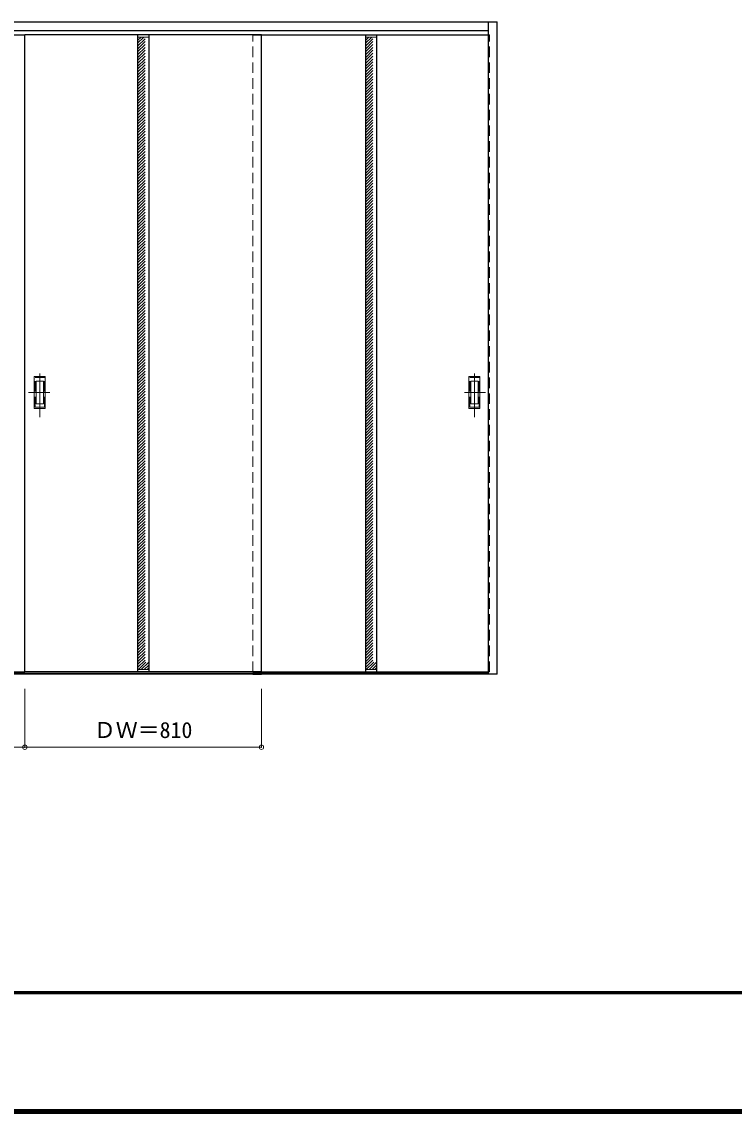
# Model space of a CAD drawing. Units: millimetres, scale not verified. Extents: x -6000 to 5700, y -4307 to 4175.
# Drawn here: x -2705 to -267, y -4205 to -466 of the extents above; entities that cross this region are included whole.
import ezdxf
from ezdxf.enums import TextEntityAlignment as Align

# ---------------------------------------------------------------- set-up
doc = ezdxf.new("R2010")
doc.units = ezdxf.units.MM
doc.header["$LTSCALE"] = 30
doc.header["$PDMODE"] = 32
doc.header["$PDSIZE"] = 15
doc.linetypes.add('CHAIN1', pattern=[8, 5, -1, 1, -1])
doc.linetypes.add('DASHED1', pattern=[1.8, 1.2, -0.6])
for name, color, linetype, lineweight in [('0-2_扉', 4, 'DASHED1', 9), ('0-3_仕上げ', 7, 'Continuous', 18), ('0-4_枠', 3, 'Continuous', 25), ('0-6_引手', 7, 'Continuous', 18), ('0-B_寸法', 7, 'Continuous', 9), ('0-C_ハッチ', 4, 'DASHED1', 9), ('F-1_枠', 6, 'Continuous', 40)]:
    doc.layers.add(name, color=color, linetype=linetype, lineweight=lineweight)
doc.styles.add('ＭＳ ゴシック', font='')
doc.styles.get('ＭＳ ゴシック').set_extended_font_data('MS Gothic')

msp = doc.modelspace()

# ---------------------------------------------------------------- linework, layer by layer
at = {"layer": '0-2_扉', "color": 3, "linetype": 'Continuous', "lineweight": 25}
for p, q in [((-3505, -510.25), (-2695, -510.25)), ((-1885, -510.25), (-2695, -510.25)), ((-2695, -2693.25), (-2695, -510.25)), ((-1915, -510.25), (-1108, -510.25)), ((-1885, -2693.25), (-1885, -510.25)), ((-3505, -2693.25), (-2695, -2693.25)), ((-1885, -2693.25), (-2695, -2693.25)), ((-1915, -2693.25), (-1108, -2693.25))]:
    msp.add_line(p, q, dxfattribs=at)
at = {"layer": '0-2_扉'}
for p, q in [((-1915, -2693.25), (-1915, -510.25)), ((-1108, -510.25), (-1105, -510.25)), ((-1105, -2693.25), (-1105, -510.25)), ((-1108, -2693.25), (-1105, -2693.25))]:
    msp.add_line(p, q, dxfattribs=at)
at = {"layer": '0-3_仕上げ', "color": 3, "lineweight": 25}
for p, q in [((-2309, -510.25), (-2309, -2693.25)), ((-2271, -510.25), (-2271, -2693.25)), ((-1529, -510.25), (-1529, -2693.25)), ((-1491, -510.25), (-1491, -2693.25))]:
    msp.add_line(p, q, dxfattribs=at)
at = {"layer": '0-3_仕上げ'}
for p, q in [((-2309, -518.25), (-2271, -518.25)), ((-1529, -518.25), (-1491, -518.25)), ((-2309, -2685.25), (-2271, -2685.25)), ((-1529, -2685.25), (-1491, -2685.25))]:
    msp.add_line(p, q, dxfattribs=at)
at = {"layer": '0-4_枠'}
for p, q in [((-4312, -466.25), (-1078, -466.25)), ((-1108, -2701.25), (-1108, -466.25)), ((-1078, -2701.25), (-1078, -466.25)), ((-4282, -496.25), (-1108, -496.25)), ((-1108, -2698.25), (-4282, -2698.25)), ((-1108, -2701.25), (-4282, -2701.25)), ((-1915, -2701.25), (-1885, -2701.25)), ((-1078, -2701.25), (-1108, -2701.25))]:
    msp.add_line(p, q, dxfattribs=at)
at = {"layer": '0-6_引手'}
for p, q in [((-2663, -1680.75), (-2625, -1680.75)), ((-2663, -1790.75), (-2663, -1680.75)), ((-2625, -1790.75), (-2625, -1680.75)), ((-1137, -1680.75), (-1175, -1680.75)), ((-1175, -1790.75), (-1175, -1680.75)), ((-1137, -1790.75), (-1137, -1680.75)), ((-2656.5, -1696.75), (-2631.5, -1696.75)), ((-2656.5, -1774.75), (-2656.5, -1696.75)), ((-2631.5, -1774.75), (-2631.5, -1696.75)), ((-1143.5, -1696.75), (-1168.5, -1696.75)), ((-1168.5, -1774.75), (-1168.5, -1696.75)), ((-1143.5, -1774.75), (-1143.5, -1696.75)), ((-2663, -1790.75), (-2625, -1790.75)), ((-2656.5, -1774.75), (-2631.5, -1774.75)), ((-1137, -1790.75), (-1175, -1790.75)), ((-1143.5, -1774.75), (-1168.5, -1774.75))]:
    msp.add_line(p, q, dxfattribs=at)
at = {"layer": '0-6_引手', "linetype": 'CHAIN1'}
for p, q in [((-2644, -1820.98), (-2644, -1650.13)), ((-1156, -1820.98), (-1156, -1650.13)), ((-2682.07, -1735.75), (-2609.56, -1735.75)), ((-1117.93, -1735.75), (-1190.44, -1735.75))]:
    msp.add_line(p, q, dxfattribs=at)
at = {"layer": '0-6_引手', "linetype": 'DASHED1'}
for p, q in [((-2628, -1786.75), (-2628, -1684.75)), ((-1172, -1786.75), (-1172, -1684.75)), ((-2660, -1786.75), (-2628, -1786.75)), ((-1140, -1786.75), (-1172, -1786.75))]:
    msp.add_line(p, q, dxfattribs=at)
for points in [[(-2660, -1786.75), (-2660, -1684.75), (-2628, -1684.75)], [(-1140, -1786.75), (-1140, -1684.75), (-1172, -1684.75)]]:
    msp.add_lwpolyline(points, dxfattribs=at)
at = {"layer": '0-B_寸法', "color": 4}
for p, q in [((-2695, -2951.25), (-2695, -2751.25)), ((-1885, -2951.25), (-1885, -2751.25)), ((-3505, -2951.25), (-1885, -2951.25))]:
    msp.add_line(p, q, dxfattribs=at)
at = {"layer": '0-B_寸法'}
for p in [(-2695, -2951.25), (-1885, -2951.25)]:
    msp.add_point(p, dxfattribs=at)
at = {"layer": '0-C_ハッチ'}
for p, q in [((-2309, -529.96), (-2297.29, -518.25)), ((-2309, -549.76), (-2277.49, -518.25)), ((-2309, -539.86), (-2287.39, -518.25)), ((-2309, -559.66), (-2271, -521.66)), ((-1529, -529.96), (-1517.29, -518.25)), ((-1529, -549.76), (-1497.49, -518.25)), ((-1529, -539.86), (-1507.39, -518.25)), ((-1529, -559.66), (-1491, -521.66)), ((-2309, -569.56), (-2271, -531.56)), ((-2309, -579.46), (-2271, -541.46)), ((-2309, -589.36), (-2271, -551.36)), ((-1529, -569.56), (-1491, -531.56)), ((-1529, -579.46), (-1491, -541.46)), ((-1529, -589.36), (-1491, -551.36)), ((-2309, -599.26), (-2271, -561.26)), ((-2309, -609.16), (-2271, -571.16)), ((-2309, -619.06), (-2271, -581.06)), ((-2309, -628.96), (-2271, -590.96)), ((-1529, -599.26), (-1491, -561.26)), ((-1529, -609.16), (-1491, -571.16)), ((-1529, -619.06), (-1491, -581.06)), ((-1529, -628.96), (-1491, -590.96)), ((-2309, -638.86), (-2271, -600.86)), ((-2309, -648.75), (-2271, -610.75)), ((-2309, -658.65), (-2271, -620.65)), ((-2309, -668.55), (-2271, -630.55)), ((-1529, -638.86), (-1491, -600.86)), ((-1529, -648.75), (-1491, -610.75)), ((-1529, -658.65), (-1491, -620.65)), ((-1529, -668.55), (-1491, -630.55)), ((-2309, -678.45), (-2271, -640.45)), ((-2309, -688.35), (-2271, -650.35)), ((-2309, -698.25), (-2271, -660.25)), ((-2309, -708.15), (-2271, -670.15)), ((-1529, -678.45), (-1491, -640.45)), ((-1529, -688.35), (-1491, -650.35)), ((-1529, -698.25), (-1491, -660.25)), ((-1529, -708.15), (-1491, -670.15)), ((-2309, -718.05), (-2271, -680.05)), ((-2309, -727.95), (-2271, -689.95)), ((-2309, -737.85), (-2271, -699.85)), ((-2309, -747.75), (-2271, -709.75)), ((-1529, -718.05), (-1491, -680.05)), ((-1529, -727.95), (-1491, -689.95)), ((-1529, -737.85), (-1491, -699.85)), ((-1529, -747.75), (-1491, -709.75)), ((-2309, -757.65), (-2271, -719.65)), ((-2309, -767.55), (-2271, -729.55)), ((-2309, -777.45), (-2271, -739.45)), ((-1529, -757.65), (-1491, -719.65)), ((-1529, -767.55), (-1491, -729.55)), ((-1529, -777.45), (-1491, -739.45)), ((-2309, -787.35), (-2271, -749.35)), ((-2309, -797.25), (-2271, -759.25)), ((-2309, -807.15), (-2271, -769.15)), ((-2309, -817.05), (-2271, -779.05)), ((-1529, -787.35), (-1491, -749.35)), ((-1529, -797.25), (-1491, -759.25)), ((-1529, -807.15), (-1491, -769.15)), ((-1529, -817.05), (-1491, -779.05)), ((-2309, -826.95), (-2271, -788.95)), ((-2309, -836.85), (-2271, -798.85)), ((-2309, -846.74), (-2271, -808.74)), ((-2309, -856.64), (-2271, -818.64)), ((-1529, -826.95), (-1491, -788.95)), ((-1529, -836.85), (-1491, -798.85)), ((-1529, -846.74), (-1491, -808.74)), ((-1529, -856.64), (-1491, -818.64)), ((-2309, -866.54), (-2271, -828.54)), ((-2309, -876.44), (-2271, -838.44)), ((-2309, -886.34), (-2271, -848.34)), ((-2309, -896.24), (-2271, -858.24)), ((-1529, -866.54), (-1491, -828.54)), ((-1529, -876.44), (-1491, -838.44)), ((-1529, -886.34), (-1491, -848.34)), ((-1529, -896.24), (-1491, -858.24)), ((-2309, -906.14), (-2271, -868.14)), ((-2309, -916.04), (-2271, -878.04)), ((-2309, -925.94), (-2271, -887.94)), ((-1529, -906.14), (-1491, -868.14)), ((-1529, -916.04), (-1491, -878.04)), ((-1529, -925.94), (-1491, -887.94)), ((-2309, -935.84), (-2271, -897.84)), ((-2309, -945.74), (-2271, -907.74)), ((-2309, -955.64), (-2271, -917.64)), ((-2309, -965.54), (-2271, -927.54)), ((-1529, -935.84), (-1491, -897.84)), ((-1529, -945.74), (-1491, -907.74)), ((-1529, -955.64), (-1491, -917.64)), ((-1529, -965.54), (-1491, -927.54)), ((-2309, -975.44), (-2271, -937.44)), ((-2309, -985.34), (-2271, -947.34)), ((-2309, -995.24), (-2271, -957.24)), ((-2309, -1005.14), (-2271, -967.14)), ((-1529, -975.44), (-1491, -937.44)), ((-1529, -985.34), (-1491, -947.34)), ((-1529, -995.24), (-1491, -957.24)), ((-1529, -1005.14), (-1491, -967.14)), ((-2309, -1015.04), (-2271, -977.04)), ((-2309, -1024.94), (-2271, -986.94)), ((-2309, -1034.84), (-2271, -996.84)), ((-2309, -1044.73), (-2271, -1006.73)), ((-1529, -1015.04), (-1491, -977.04)), ((-1529, -1024.94), (-1491, -986.94)), ((-1529, -1034.84), (-1491, -996.84)), ((-1529, -1044.73), (-1491, -1006.73)), ((-2309, -1054.63), (-2271, -1016.63)), ((-2309, -1064.53), (-2271, -1026.53)), ((-2309, -1074.43), (-2271, -1036.43)), ((-2309, -1084.33), (-2271, -1046.33)), ((-1529, -1054.63), (-1491, -1016.63)), ((-1529, -1064.53), (-1491, -1026.53)), ((-1529, -1074.43), (-1491, -1036.43)), ((-1529, -1084.33), (-1491, -1046.33)), ((-2309, -1094.23), (-2271, -1056.23)), ((-2309, -1104.13), (-2271, -1066.13)), ((-2309, -1114.03), (-2271, -1076.03)), ((-1529, -1094.23), (-1491, -1056.23)), ((-1529, -1104.13), (-1491, -1066.13)), ((-1529, -1114.03), (-1491, -1076.03)), ((-2309, -1123.93), (-2271, -1085.93)), ((-2309, -1133.83), (-2271, -1095.83)), ((-2309, -1143.73), (-2271, -1105.73)), ((-2309, -1153.63), (-2271, -1115.63)), ((-1529, -1123.93), (-1491, -1085.93)), ((-1529, -1133.83), (-1491, -1095.83)), ((-1529, -1143.73), (-1491, -1105.73)), ((-1529, -1153.63), (-1491, -1115.63)), ((-2309, -1163.53), (-2271, -1125.53)), ((-2309, -1173.43), (-2271, -1135.43)), ((-2309, -1183.33), (-2271, -1145.33)), ((-2309, -1193.23), (-2271, -1155.23)), ((-1529, -1163.53), (-1491, -1125.53)), ((-1529, -1173.43), (-1491, -1135.43)), ((-1529, -1183.33), (-1491, -1145.33)), ((-1529, -1193.23), (-1491, -1155.23)), ((-2309, -1203.13), (-2271, -1165.13)), ((-2309, -1213.03), (-2271, -1175.03)), ((-2309, -1222.93), (-2271, -1184.93)), ((-2309, -1232.83), (-2271, -1194.83)), ((-1529, -1203.13), (-1491, -1165.13)), ((-1529, -1213.03), (-1491, -1175.03)), ((-1529, -1222.93), (-1491, -1184.93)), ((-1529, -1232.83), (-1491, -1194.83)), ((-2309, -1242.72), (-2271, -1204.72)), ((-2309, -1252.62), (-2271, -1214.62)), ((-2309, -1262.52), (-2271, -1224.52)), ((-1529, -1242.72), (-1491, -1204.72)), ((-1529, -1252.62), (-1491, -1214.62)), ((-1529, -1262.52), (-1491, -1224.52)), ((-2309, -1272.42), (-2271, -1234.42)), ((-2309, -1282.32), (-2271, -1244.32)), ((-2309, -1292.22), (-2271, -1254.22)), ((-2309, -1302.12), (-2271, -1264.12)), ((-1529, -1272.42), (-1491, -1234.42)), ((-1529, -1282.32), (-1491, -1244.32)), ((-1529, -1292.22), (-1491, -1254.22)), ((-1529, -1302.12), (-1491, -1264.12)), ((-2309, -1312.02), (-2271, -1274.02)), ((-2309, -1321.92), (-2271, -1283.92)), ((-2309, -1331.82), (-2271, -1293.82)), ((-2309, -1341.72), (-2271, -1303.72)), ((-1529, -1312.02), (-1491, -1274.02)), ((-1529, -1321.92), (-1491, -1283.92)), ((-1529, -1331.82), (-1491, -1293.82)), ((-1529, -1341.72), (-1491, -1303.72)), ((-2309, -1351.62), (-2271, -1313.62)), ((-2309, -1361.52), (-2271, -1323.52)), ((-2309, -1371.42), (-2271, -1333.42)), ((-2309, -1381.32), (-2271, -1343.32)), ((-1529, -1351.62), (-1491, -1313.62)), ((-1529, -1361.52), (-1491, -1323.52)), ((-1529, -1371.42), (-1491, -1333.42)), ((-1529, -1381.32), (-1491, -1343.32)), ((-2309, -1391.22), (-2271, -1353.22)), ((-2309, -1401.12), (-2271, -1363.12)), ((-2309, -1411.02), (-2271, -1373.02)), ((-2309, -1420.92), (-2271, -1382.92)), ((-1529, -1391.22), (-1491, -1353.22)), ((-1529, -1401.12), (-1491, -1363.12)), ((-1529, -1411.02), (-1491, -1373.02)), ((-1529, -1420.92), (-1491, -1382.92)), ((-2309, -1430.81), (-2271, -1392.81)), ((-2309, -1440.71), (-2271, -1402.71)), ((-2309, -1450.61), (-2271, -1412.61)), ((-1529, -1430.81), (-1491, -1392.81)), ((-1529, -1440.71), (-1491, -1402.71)), ((-1529, -1450.61), (-1491, -1412.61)), ((-2309, -1460.51), (-2271, -1422.51)), ((-2309, -1470.41), (-2271, -1432.41)), ((-2309, -1480.31), (-2271, -1442.31)), ((-2309, -1490.21), (-2271, -1452.21)), ((-1529, -1460.51), (-1491, -1422.51)), ((-1529, -1470.41), (-1491, -1432.41)), ((-1529, -1480.31), (-1491, -1442.31)), ((-1529, -1490.21), (-1491, -1452.21)), ((-2309, -1500.11), (-2271, -1462.11)), ((-2309, -1510.01), (-2271, -1472.01)), ((-2309, -1519.91), (-2271, -1481.91)), ((-2309, -1529.81), (-2271, -1491.81)), ((-1529, -1500.11), (-1491, -1462.11)), ((-1529, -1510.01), (-1491, -1472.01)), ((-1529, -1519.91), (-1491, -1481.91)), ((-1529, -1529.81), (-1491, -1491.81)), ((-2309, -1539.71), (-2271, -1501.71)), ((-2309, -1549.61), (-2271, -1511.61)), ((-2309, -1559.51), (-2271, -1521.51)), ((-2309, -1569.41), (-2271, -1531.41)), ((-1529, -1539.71), (-1491, -1501.71)), ((-1529, -1549.61), (-1491, -1511.61)), ((-1529, -1559.51), (-1491, -1521.51)), ((-1529, -1569.41), (-1491, -1531.41)), ((-2309, -1579.31), (-2271, -1541.31)), ((-2309, -1589.21), (-2271, -1551.21)), ((-2309, -1599.11), (-2271, -1561.11)), ((-1529, -1579.31), (-1491, -1541.31)), ((-1529, -1589.21), (-1491, -1551.21)), ((-1529, -1599.11), (-1491, -1561.11)), ((-2309, -1609.01), (-2271, -1571.01)), ((-2309, -1618.91), (-2271, -1580.91)), ((-2309, -1628.8), (-2271, -1590.8)), ((-2309, -1638.7), (-2271, -1600.7)), ((-1529, -1609.01), (-1491, -1571.01)), ((-1529, -1618.91), (-1491, -1580.91)), ((-1529, -1628.8), (-1491, -1590.8)), ((-1529, -1638.7), (-1491, -1600.7)), ((-2309, -1648.6), (-2271, -1610.6)), ((-2309, -1658.5), (-2271, -1620.5)), ((-2309, -1668.4), (-2271, -1630.4)), ((-2309, -1678.3), (-2271, -1640.3)), ((-1529, -1648.6), (-1491, -1610.6)), ((-1529, -1658.5), (-1491, -1620.5)), ((-1529, -1668.4), (-1491, -1630.4)), ((-1529, -1678.3), (-1491, -1640.3)), ((-2309, -1688.2), (-2271, -1650.2)), ((-2309, -1698.1), (-2271, -1660.1)), ((-2309, -1708), (-2271, -1670)), ((-2309, -1717.9), (-2271, -1679.9)), ((-1529, -1688.2), (-1491, -1650.2)), ((-1529, -1698.1), (-1491, -1660.1)), ((-1529, -1708), (-1491, -1670)), ((-1529, -1717.9), (-1491, -1679.9)), ((-2309, -1727.8), (-2271, -1689.8)), ((-2309, -1737.7), (-2271, -1699.7)), ((-2309, -1747.6), (-2271, -1709.6)), ((-2309, -1757.5), (-2271, -1719.5)), ((-1529, -1727.8), (-1491, -1689.8)), ((-1529, -1737.7), (-1491, -1699.7)), ((-1529, -1747.6), (-1491, -1709.6)), ((-1529, -1757.5), (-1491, -1719.5)), ((-2309, -1767.4), (-2271, -1729.4)), ((-2309, -1777.3), (-2271, -1739.3)), ((-2309, -1787.2), (-2271, -1749.2)), ((-1529, -1767.4), (-1491, -1729.4)), ((-1529, -1777.3), (-1491, -1739.3)), ((-1529, -1787.2), (-1491, -1749.2)), ((-2309, -1797.1), (-2271, -1759.1)), ((-2309, -1807), (-2271, -1769)), ((-2309, -1816.9), (-2271, -1778.9)), ((-2309, -1826.79), (-2271, -1788.79)), ((-1529, -1797.1), (-1491, -1759.1)), ((-1529, -1807), (-1491, -1769)), ((-1529, -1816.9), (-1491, -1778.9)), ((-1529, -1826.79), (-1491, -1788.79)), ((-2309, -1836.69), (-2271, -1798.69)), ((-2309, -1846.59), (-2271, -1808.59)), ((-2309, -1856.49), (-2271, -1818.49)), ((-2309, -1866.39), (-2271, -1828.39)), ((-1529, -1836.69), (-1491, -1798.69)), ((-1529, -1846.59), (-1491, -1808.59)), ((-1529, -1856.49), (-1491, -1818.49)), ((-1529, -1866.39), (-1491, -1828.39)), ((-2309, -1876.29), (-2271, -1838.29)), ((-2309, -1886.19), (-2271, -1848.19)), ((-2309, -1896.09), (-2271, -1858.09)), ((-2309, -1905.99), (-2271, -1867.99)), ((-1529, -1876.29), (-1491, -1838.29)), ((-1529, -1886.19), (-1491, -1848.19)), ((-1529, -1896.09), (-1491, -1858.09)), ((-1529, -1905.99), (-1491, -1867.99)), ((-2309, -1915.89), (-2271, -1877.89)), ((-2309, -1925.79), (-2271, -1887.79)), ((-2309, -1935.69), (-2271, -1897.69)), ((-1529, -1915.89), (-1491, -1877.89)), ((-1529, -1925.79), (-1491, -1887.79)), ((-1529, -1935.69), (-1491, -1897.69)), ((-2309, -1945.59), (-2271, -1907.59)), ((-2309, -1955.49), (-2271, -1917.49)), ((-2309, -1965.39), (-2271, -1927.39)), ((-2309, -1975.29), (-2271, -1937.29)), ((-1529, -1945.59), (-1491, -1907.59)), ((-1529, -1955.49), (-1491, -1917.49)), ((-1529, -1965.39), (-1491, -1927.39)), ((-1529, -1975.29), (-1491, -1937.29)), ((-2309, -1985.19), (-2271, -1947.19)), ((-2309, -1995.09), (-2271, -1957.09)), ((-2309, -2004.99), (-2271, -1966.99)), ((-2309, -2014.89), (-2271, -1976.89)), ((-1529, -1985.19), (-1491, -1947.19)), ((-1529, -1995.09), (-1491, -1957.09)), ((-1529, -2004.99), (-1491, -1966.99)), ((-1529, -2014.89), (-1491, -1976.89)), ((-2309, -2024.78), (-2271, -1986.78)), ((-2309, -2034.68), (-2271, -1996.68)), ((-2309, -2044.58), (-2271, -2006.58)), ((-2309, -2054.48), (-2271, -2016.48)), ((-1529, -2024.78), (-1491, -1986.78)), ((-1529, -2034.68), (-1491, -1996.68)), ((-1529, -2044.58), (-1491, -2006.58)), ((-1529, -2054.48), (-1491, -2016.48)), ((-2309, -2064.38), (-2271, -2026.38)), ((-2309, -2074.28), (-2271, -2036.28)), ((-2309, -2084.18), (-2271, -2046.18)), ((-2309, -2094.08), (-2271, -2056.08)), ((-1529, -2064.38), (-1491, -2026.38)), ((-1529, -2074.28), (-1491, -2036.28)), ((-1529, -2084.18), (-1491, -2046.18)), ((-1529, -2094.08), (-1491, -2056.08)), ((-2309, -2103.98), (-2271, -2065.98)), ((-2309, -2113.88), (-2271, -2075.88)), ((-2309, -2123.78), (-2271, -2085.78)), ((-1529, -2103.98), (-1491, -2065.98)), ((-1529, -2113.88), (-1491, -2075.88)), ((-1529, -2123.78), (-1491, -2085.78)), ((-2309, -2133.68), (-2271, -2095.68)), ((-2309, -2143.58), (-2271, -2105.58)), ((-2309, -2153.48), (-2271, -2115.48)), ((-2309, -2163.38), (-2271, -2125.38)), ((-1529, -2133.68), (-1491, -2095.68)), ((-1529, -2143.58), (-1491, -2105.58)), ((-1529, -2153.48), (-1491, -2115.48)), ((-1529, -2163.38), (-1491, -2125.38)), ((-2309, -2173.28), (-2271, -2135.28)), ((-2309, -2183.18), (-2271, -2145.18)), ((-2309, -2193.08), (-2271, -2155.08)), ((-2309, -2202.98), (-2271, -2164.98)), ((-1529, -2173.28), (-1491, -2135.28)), ((-1529, -2183.18), (-1491, -2145.18)), ((-1529, -2193.08), (-1491, -2155.08)), ((-1529, -2202.98), (-1491, -2164.98)), ((-2309, -2212.88), (-2271, -2174.88)), ((-2309, -2222.77), (-2271, -2184.77)), ((-2309, -2232.67), (-2271, -2194.67)), ((-2309, -2242.57), (-2271, -2204.57)), ((-1529, -2212.88), (-1491, -2174.88)), ((-1529, -2222.77), (-1491, -2184.77)), ((-1529, -2232.67), (-1491, -2194.67)), ((-1529, -2242.57), (-1491, -2204.57)), ((-2309, -2252.47), (-2271, -2214.47)), ((-2309, -2262.37), (-2271, -2224.37)), ((-2309, -2272.27), (-2271, -2234.27)), ((-1529, -2252.47), (-1491, -2214.47)), ((-1529, -2262.37), (-1491, -2224.37)), ((-1529, -2272.27), (-1491, -2234.27)), ((-2309, -2282.17), (-2271, -2244.17)), ((-2309, -2292.07), (-2271, -2254.07)), ((-2309, -2301.97), (-2271, -2263.97)), ((-2309, -2311.87), (-2271, -2273.87)), ((-1529, -2282.17), (-1491, -2244.17)), ((-1529, -2292.07), (-1491, -2254.07)), ((-1529, -2301.97), (-1491, -2263.97)), ((-1529, -2311.87), (-1491, -2273.87)), ((-2309, -2321.77), (-2271, -2283.77)), ((-2309, -2331.67), (-2271, -2293.67)), ((-2309, -2341.57), (-2271, -2303.57)), ((-2309, -2351.47), (-2271, -2313.47)), ((-1529, -2321.77), (-1491, -2283.77)), ((-1529, -2331.67), (-1491, -2293.67)), ((-1529, -2341.57), (-1491, -2303.57)), ((-1529, -2351.47), (-1491, -2313.47)), ((-2309, -2361.37), (-2271, -2323.37)), ((-2309, -2371.27), (-2271, -2333.27)), ((-2309, -2381.17), (-2271, -2343.17)), ((-2309, -2391.07), (-2271, -2353.07)), ((-1529, -2361.37), (-1491, -2323.37)), ((-1529, -2371.27), (-1491, -2333.27)), ((-1529, -2381.17), (-1491, -2343.17)), ((-1529, -2391.07), (-1491, -2353.07)), ((-2309, -2400.97), (-2271, -2362.97)), ((-2309, -2410.86), (-2271, -2372.86)), ((-2309, -2420.76), (-2271, -2382.76)), ((-2309, -2430.66), (-2271, -2392.66)), ((-1529, -2400.97), (-1491, -2362.97)), ((-1529, -2410.86), (-1491, -2372.86)), ((-1529, -2420.76), (-1491, -2382.76)), ((-1529, -2430.66), (-1491, -2392.66)), ((-2309, -2440.56), (-2271, -2402.56)), ((-2309, -2450.46), (-2271, -2412.46)), ((-2309, -2460.36), (-2271, -2422.36)), ((-1529, -2440.56), (-1491, -2402.56)), ((-1529, -2450.46), (-1491, -2412.46)), ((-1529, -2460.36), (-1491, -2422.36)), ((-2309, -2470.26), (-2271, -2432.26)), ((-2309, -2480.16), (-2271, -2442.16)), ((-2309, -2490.06), (-2271, -2452.06)), ((-2309, -2499.96), (-2271, -2461.96)), ((-1529, -2470.26), (-1491, -2432.26)), ((-1529, -2480.16), (-1491, -2442.16)), ((-1529, -2490.06), (-1491, -2452.06)), ((-1529, -2499.96), (-1491, -2461.96)), ((-2309, -2509.86), (-2271, -2471.86)), ((-2309, -2519.76), (-2271, -2481.76)), ((-2309, -2529.66), (-2271, -2491.66)), ((-2309, -2539.56), (-2271, -2501.56)), ((-1529, -2509.86), (-1491, -2471.86)), ((-1529, -2519.76), (-1491, -2481.76)), ((-1529, -2529.66), (-1491, -2491.66)), ((-1529, -2539.56), (-1491, -2501.56)), ((-2309, -2549.46), (-2271, -2511.46)), ((-2309, -2559.36), (-2271, -2521.36)), ((-2309, -2569.26), (-2271, -2531.26)), ((-2309, -2579.16), (-2271, -2541.16)), ((-1529, -2549.46), (-1491, -2511.46)), ((-1529, -2559.36), (-1491, -2521.36)), ((-1529, -2569.26), (-1491, -2531.26)), ((-1529, -2579.16), (-1491, -2541.16)), ((-2309, -2589.06), (-2271, -2551.06)), ((-2309, -2598.96), (-2271, -2560.96)), ((-2309, -2608.85), (-2271, -2570.85)), ((-1529, -2589.06), (-1491, -2551.06)), ((-1529, -2598.96), (-1491, -2560.96)), ((-1529, -2608.85), (-1491, -2570.85)), ((-2309, -2618.75), (-2271, -2580.75)), ((-2309, -2628.65), (-2271, -2590.65)), ((-2309, -2638.55), (-2271, -2600.55)), ((-2309, -2648.45), (-2271, -2610.45)), ((-1529, -2618.75), (-1491, -2580.75)), ((-1529, -2628.65), (-1491, -2590.65)), ((-1529, -2638.55), (-1491, -2600.55)), ((-1529, -2648.45), (-1491, -2610.45)), ((-2309, -2658.35), (-2271, -2620.35)), ((-2309, -2668.25), (-2271, -2630.25)), ((-2309, -2678.15), (-2271, -2640.15)), ((-2306.2, -2685.25), (-2271, -2650.05)), ((-1529, -2658.35), (-1491, -2620.35)), ((-1529, -2668.25), (-1491, -2630.25)), ((-1529, -2678.15), (-1491, -2640.15)), ((-1526.2, -2685.25), (-1491, -2650.05)), ((-2296.3, -2685.25), (-2271, -2659.95)), ((-2286.4, -2685.25), (-2271, -2669.85)), ((-2276.5, -2685.25), (-2271, -2679.75)), ((-1516.3, -2685.25), (-1491, -2659.95)), ((-1506.4, -2685.25), (-1491, -2669.85)), ((-1496.5, -2685.25), (-1491, -2679.75))]:
    msp.add_line(p, q, dxfattribs=at)
at = {"layer": 'F-1_枠'}
for p, q in [((5700, -3790), (-6000, -3790)), ((5700, -3795), (-6000, -3795)), ((5700, -4195), (-6000, -4195)), ((5700, -4200), (-6000, -4200)), ((5700, -4205), (-6000, -4205))]:
    msp.add_line(p, q, dxfattribs=at)

# ---------------------------------------------------------------- texts
at = {"layer": '0-B_寸法', "style": 'ＭＳ ゴシック'}
msp.add_text('ＤＷ＝810', height=54.99, dxfattribs=at).set_placement((-2458.75, -2936.25), align=Align.BOTTOM_LEFT)

doc.saveas('drawing.dxf')
